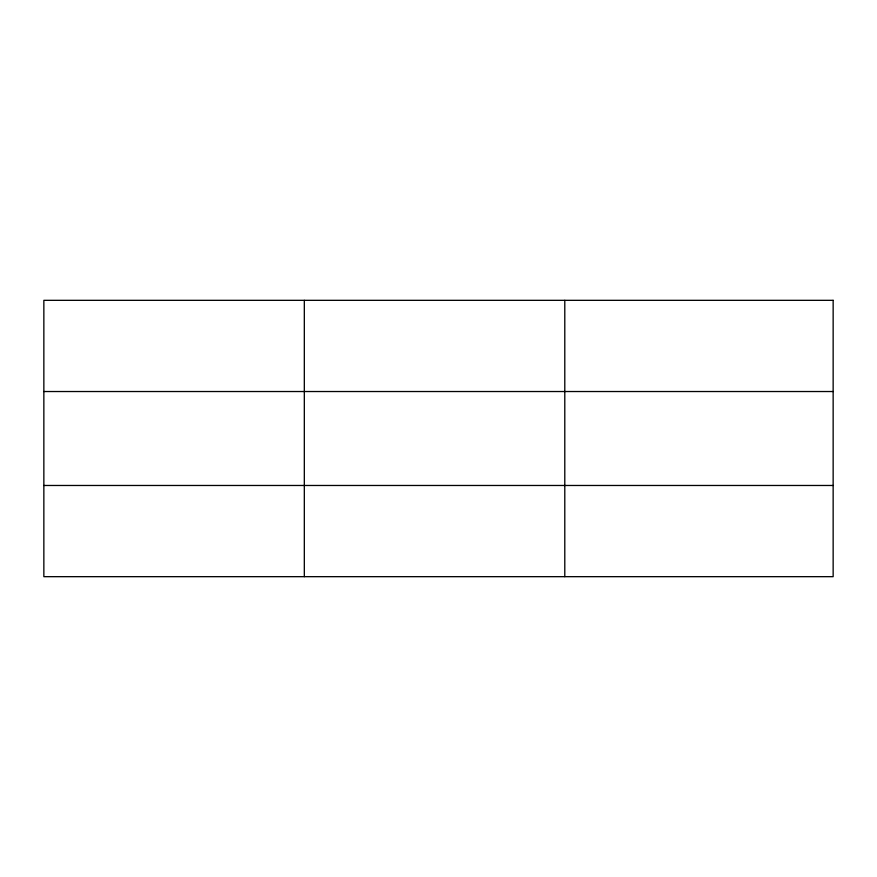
<?xml version="1.0" encoding="UTF-8"?>
<svg xmlns="http://www.w3.org/2000/svg" width="877" height="877" viewBox="0 0 877 877"><rect width="100%" height="100%" fill="white"/><g stroke="black" fill="none" stroke-linecap="round" stroke-linejoin="round"><path stroke-width="1.32" d="M304.319 576.671L304.319 300.329M564.788 576.671L564.788 300.329M43.85 391.526L833.15 391.526M43.85 485.474L833.15 485.474M833.15 300.329L833.15 576.671L43.85 576.671L43.85 300.329L833.15 300.329"/></g></svg>
